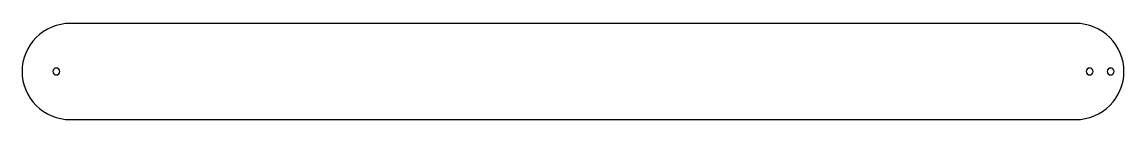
# Model space of a CAD drawing. Extents: x 6 to 794, y 6 to 74.
import ezdxf

# ---------------------------------------------------------------- set-up
doc = ezdxf.new("R2010")
doc.units = 0
doc.layers.add('GLASS', color=5, linetype='CONTINUOUS')

msp = doc.modelspace()

# ---------------------------------------------------------------- linework, layer by layer
at = {"layer": 'GLASS'}
for points in [[(760, 74.5), (40, 74.5, 0.414214), (5.5, 40, 0.414214), (40, 5.5), (760, 5.5, 0.414214), (794.5, 40, 0.414214)], [(30, 42.5, 0.414214), (27.5, 40, 0.414214), (30, 37.5, 0.414214), (32.5, 40, 0.414214)], [(770, 42.5, 0.414214), (767.5, 40, 0.414214), (770, 37.5, 0.414214), (772.5, 40, 0.414214)], [(785, 42.5, 0.414214), (782.5, 40, 0.414214), (785, 37.5, 0.414214), (787.5, 40, 0.414214)]]:
    msp.add_lwpolyline(points, format="xyb", close=True, dxfattribs=at)

doc.saveas('drawing.dxf')
